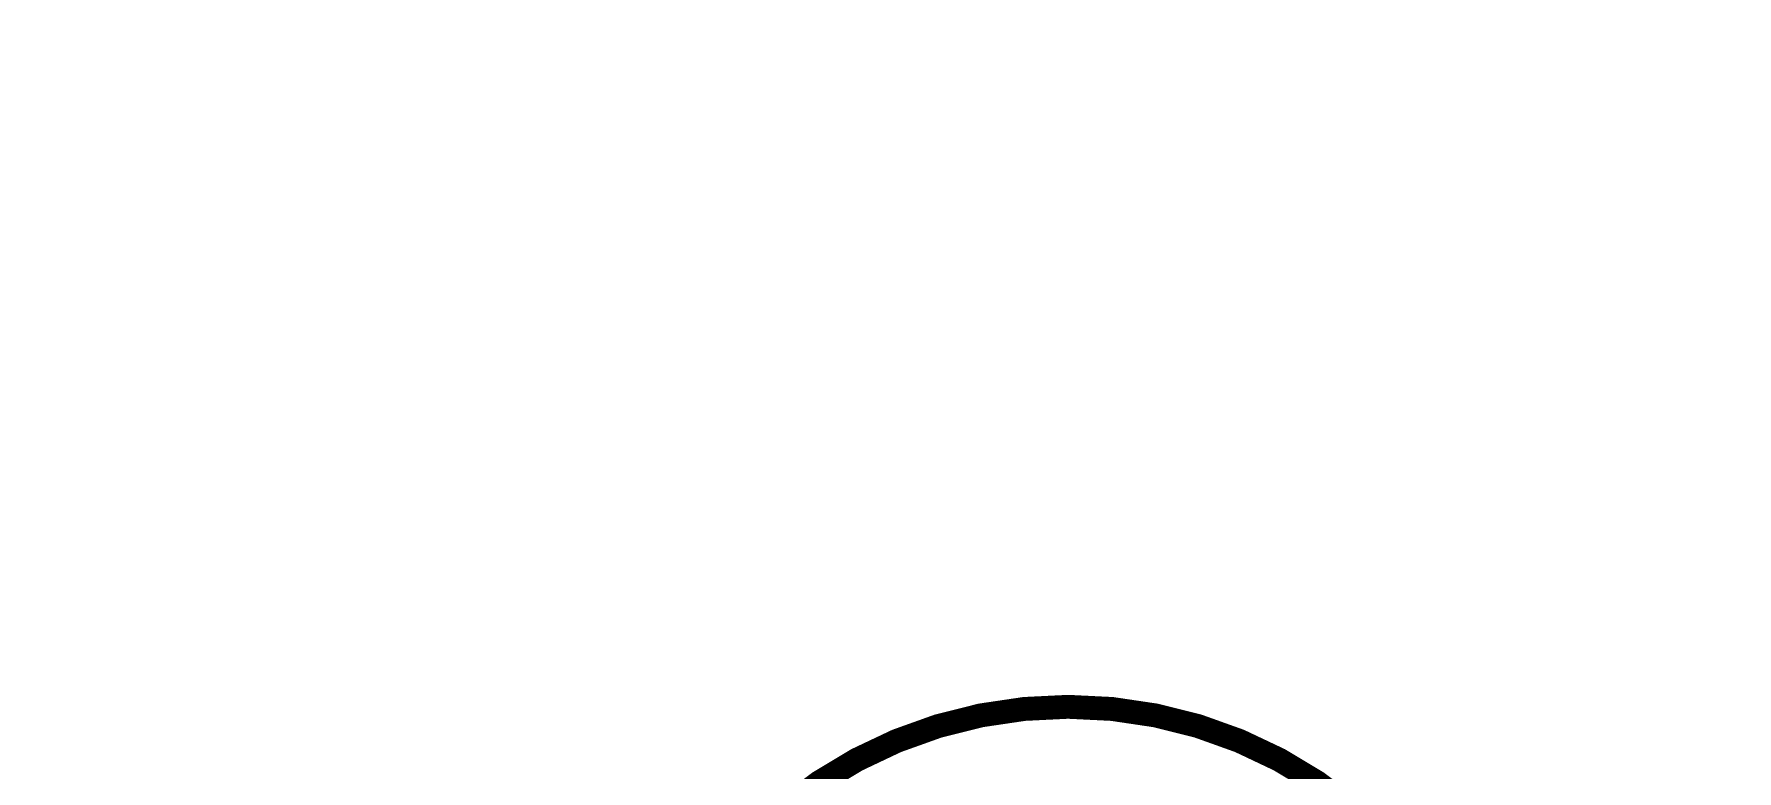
# Model space of a CAD drawing. Extents: x -10 to 92, y -62 to 76.
# Drawn here: x 29.3 to 43.79, y 12.15 to 18.42 of the extents above; entities that cross this region are included whole.
import ezdxf

# ---------------------------------------------------------------- set-up
doc = ezdxf.new("R2010")
doc.units = 0
for name, color, linetype in [('1', 12, 'CONTINUOUS'), ('16', 132, 'CONTINUOUS'), ('20', 53, 'CONTINUOUS'), ('21', 41, 'CONTINUOUS')]:
    doc.layers.add(name, color=color, linetype=linetype)

msp = doc.modelspace()

# ---------------------------------------------------------------- linework, layer by layer
at = {"layer": '1', "const_width": 0.2032}
for points in [[(38.1, 76.2, 2.4142), (76.2, 38.1)], [(38.1, 73.533, 2.4142), (73.533, 38.1)]]:
    msp.add_lwpolyline(points, format="xyb", dxfattribs=at)
at = {"layer": '16', "const_width": 0.2032}
msp.add_lwpolyline([(0, 38.1, 2.4142), (38.1, 76.2)], format="xyb", dxfattribs=at)
at = {"layer": '20'}
for points, const_width in [([(5.588, 34.29, 0.3492), (34.29, 5.588)], 0.2032), ([(41.91, 5.588, 0.3492), (70.612, 34.29)], 0.2032), ([(38.1, 12.7, 0.4142), (34.29, 8.89)], 0.2032), ([(41.91, 8.89, 0.4142), (38.1, 12.7)], 0.2032), ([(38.1, 12.7508, 1), (38.1, 12.6492)], 0.1016), ([(38.1, 12.6492, 1), (38.1, 12.7508)], 0.1016)]:
    msp.add_lwpolyline(points, format="xyb", dxfattribs=dict(at, const_width=const_width))
at = {"layer": '21', "const_width": 0.2032}
for points in [[(38.1, 0, 1), (38.1, 76.2, 1), (38.1, 0)], [(38.1, 5.334, 1), (38.1, 70.866, 1), (38.1, 5.334)]]:
    msp.add_lwpolyline(points, format="xyb", dxfattribs=at)

doc.saveas('drawing.dxf')
